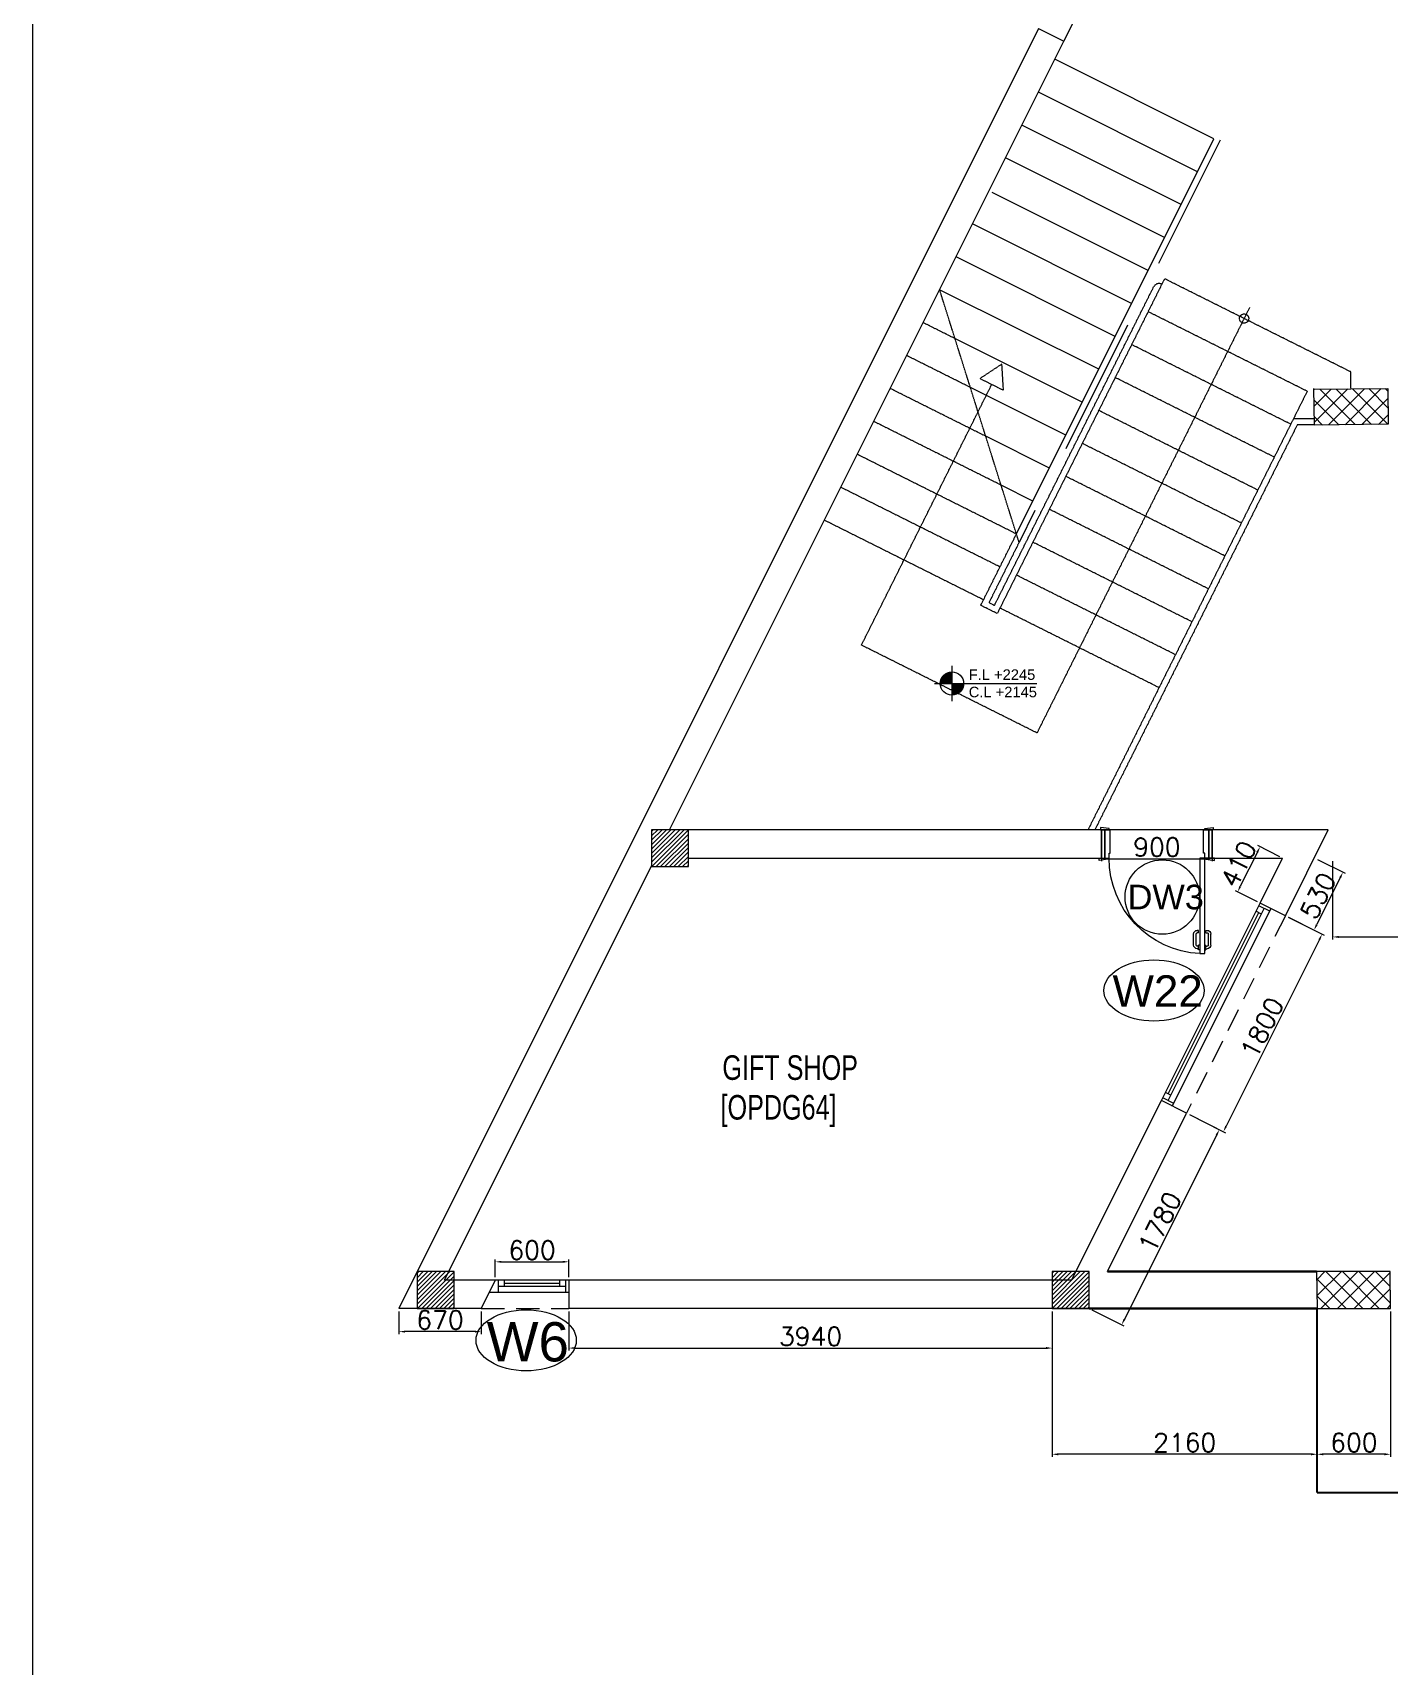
# Model space of a CAD drawing. Header units: millimetres. Extents: x -2143172 to 5255, y -610845 to 279739.
# Drawn here: x -1194180 to -1183121, y -597534 to -584223 of the extents above; entities that cross this region are included whole.
import ezdxf

# ---------------------------------------------------------------- set-up
doc = ezdxf.new("R2010")
doc.units = ezdxf.units.MM
doc.header["$LTSCALE"] = 30
for name, pattern in [('DASHED', [0.75, 0.5, -0.25]), ('HIDDEN', [9.525, 6.35, -3.175]), ('HIDDEN2', [0.1875, 0.125, -0.0625])]:
    doc.linetypes.add(name, pattern=pattern)
doc.layers.get('0').update_dxf_attribs({"lineweight": 5})
doc.layers.get('Defpoints').update_dxf_attribs({"lineweight": 5})
for name, color, linetype, lineweight in [('72_EGR_BASE_TEXT', 7, 'Continuous', 5), ('Al door tag', 4, 'Continuous', 5), ('Al Window tag', 5, 'Continuous', 5), ('Aluminum', 7, 'Continuous', 5), ('C-HYDR-CTCH', 6, 'Continuous', 5), ('Dims', 6, 'Continuous', 5), ('dims.', 152, 'Continuous', 5), ('DTAG', 20, 'Continuous', 9), ('Frame', 7, 'Continuous', 5), ('Hatch', 252, 'Continuous', 5), ('Proj', 7, 'HIDDEN2', 5), ('Structure', 20, 'Continuous', 5), ('Walls', 32, 'Continuous', 5)]:
    doc.layers.add(name, color=color, linetype=linetype, lineweight=lineweight)
doc.layers.add('Wooden Joinery', color=7, linetype='Continuous', lineweight=5, true_color=0x521300)
doc.layers.add('X-WHITE glass', color=255, linetype='Continuous')
doc.styles.add('SIMPLEX', font='SIMPLEX.shx', dxfattribs={"height": 150})
doc.styles.get("Standard").update_dxf_attribs({"font": ''})
doc.styles.add('TTLB-A0-JeddahDP$0$swis721', font='swiss.ttf')
doc.styles.add('X3G_ENTITY_258862', font='swisscl.ttf', dxfattribs={"height": 200})
doc.styles.add('X3G_ENTITY_25889A', font='swisscl.ttf', dxfattribs={"height": 200})
doc.styles.get('Standard').set_extended_font_data('@Arial Unicode MS')
doc.dimstyles.new('Buk', dxfattribs={"dimtxt": 150, "dimasz": 50, "dimexe": 20, "dimexo": 25, "dimgap": 20, "dimtad": 1, "dimdec": 0, "dimrnd": 5, "dimdsep": 46, "dimtxsty": 'SIMPLEX', "dimcen": 0, "dimdle": 20, "dimclrd": 256, "dimclre": 256, "dimclrt": 256, "dimadec": 0, "dimazin": 0, "dimtfac": 0.0075, "dimtdec": 0, "dimtmove": 1, "dimatfit": 2, "dimldrblk": 'ARCHTICK', "dimfxl": 1, "dimtolj": 1, "dimtzin": 0, "dimlwd": -1, "dimlwe": -1, "dimarcsym": 0})

# ---------------------------------------------------------------- blocks, each defined once
blk = doc.blocks.new('*D528')
at = {"layer": 'Defpoints', "color": 0, "transparency": 16777216}
for p in [(-1183584, -590948), (-1176534, -590948), (-1176534, -591591)]:
    blk.add_point(p, dxfattribs=at)
at = {"layer": 'dims.', "linetype": 'Continuous', "transparency": 16777216}
for p, q in [((-1183584, -590973), (-1183584, -591611)), ((-1176534, -590973), (-1176534, -591611))]:
    blk.add_line(p, q, dxfattribs=at)
at = {"layer": 'dims.', "transparency": 16777216}
blk.add_line((-1183534, -591591), (-1176584, -591591), dxfattribs=at)
for points in [[(-1183534, -591583), (-1183534, -591599), (-1183584, -591591)], [(-1176584, -591583), (-1176584, -591599), (-1176534, -591591)]]:
    blk.add_solid(points, dxfattribs=at)
at = {"layer": 'dims.', "transparency": 16777216, "insert": (-1180059, -591496), "char_height": 150, "attachment_point": 5, "style": 'SIMPLEX'}
blk.add_mtext('\\A1;7050', dxfattribs=at)
blk = doc.blocks.new('_ArchTick')
at = {"color": 0, "linetype": 'ByBlock', "const_width": 0.15}
blk.add_lwpolyline([(-0.5, -0.5), (0.5, 0.5)], dxfattribs=at)
blk = doc.blocks.new('*D529')
at = {"layer": 'Defpoints', "color": 0, "transparency": 16777216}
for p in [(-1183969, -591418), (-1184774, -593028), (-1184474, -593178)]:
    blk.add_point(p, dxfattribs=at)
at = {"layer": 'dims.', "linetype": 'Continuous', "transparency": 16777216}
for p, q in [((-1183946, -591429), (-1183651, -591576)), ((-1184751, -593039), (-1184456, -593186))]:
    blk.add_line(p, q, dxfattribs=at)
at = {"layer": 'dims.', "transparency": 16777216}
blk.add_line((-1183691, -591612), (-1184452, -593133), dxfattribs=at)
for points in [[(-1183699, -591609), (-1183684, -591616), (-1183669, -591568)], [(-1184459, -593129), (-1184444, -593137), (-1184474, -593178)]]:
    blk.add_solid(points, dxfattribs=at)
at = {"layer": 'dims.', "transparency": 16777216, "insert": (-1184157, -592330), "char_height": 150, "attachment_point": 5, "rotation": 63.4349, "style": 'SIMPLEX'}
blk.add_mtext('\\A1;1800', dxfattribs=at)
blk = doc.blocks.new('*D530')
at = {"layer": 'Defpoints', "color": 0, "transparency": 16777216}
for p in [(-1183991, -590948), (-1184358, -591223), (-1184175, -591315)]:
    blk.add_point(p, dxfattribs=at)
at = {"layer": 'dims.', "linetype": 'Continuous', "transparency": 16777216}
for p, q in [((-1184014, -590937), (-1184193, -590847)), ((-1184197, -591304), (-1184376, -591214))]:
    blk.add_line(p, q, dxfattribs=at)
at = {"layer": 'dims.', "transparency": 16777216}
blk.add_line((-1184197, -590901), (-1184336, -591178), dxfattribs=at)
for points in [[(-1184205, -590897), (-1184190, -590905), (-1184175, -590856)], [(-1184343, -591175), (-1184328, -591182), (-1184358, -591223)]]:
    blk.add_solid(points, dxfattribs=at)
at = {"layer": 'dims.', "transparency": 16777216, "insert": (-1184351, -590997), "char_height": 150, "attachment_point": 5, "rotation": 63.4349, "style": 'SIMPLEX'}
blk.add_mtext('\\A1;410', dxfattribs=at)
blk = doc.blocks.new('*D531')
at = {"layer": 'Defpoints', "color": 0, "transparency": 16777216}
for p in [(-1183728, -590948, 0), (-1183964, -591420), (-1183735, -591535)]:
    blk.add_point(p, dxfattribs=at)
at = {"layer": 'dims.', "linetype": 'Continuous', "transparency": 16777216}
for p, q in [((-1183706, -590959), (-1183481, -591072)), ((-1183942, -591431), (-1183717, -591544))]:
    blk.add_line(p, q, dxfattribs=at)
at = {"layer": 'dims.', "transparency": 16777216}
blk.add_line((-1183521, -591107), (-1183712, -591490), dxfattribs=at)
for points in [[(-1183529, -591104), (-1183514, -591111), (-1183499, -591063)], [(-1183720, -591486), (-1183705, -591494), (-1183735, -591535)]]:
    blk.add_solid(points, dxfattribs=at)
at = {"layer": 'dims.', "transparency": 16777216, "insert": (-1183702, -591256), "char_height": 150, "attachment_point": 5, "rotation": 63.4349, "style": 'SIMPLEX'}
blk.add_mtext('\\A1;530', dxfattribs=at)
blk = doc.blocks.new('*D532')
at = {"layer": 'Defpoints', "color": 0, "transparency": 16777216}
for p in [(-1184774, -593028), (-1185569, -594618), (-1185303, -594751)]:
    blk.add_point(p, dxfattribs=at)
at = {"layer": 'dims.', "linetype": 'Continuous', "transparency": 16777216}
for p, q in [((-1184751, -593039), (-1184490, -593170)), ((-1185547, -594629), (-1185285, -594760))]:
    blk.add_line(p, q, dxfattribs=at)
at = {"layer": 'dims.', "transparency": 16777216}
blk.add_line((-1184530, -593206), (-1185280, -594707), dxfattribs=at)
for points in [[(-1184537, -593202), (-1184522, -593209), (-1184507, -593161)], [(-1185288, -594703), (-1185273, -594710), (-1185303, -594751)]]:
    blk.add_solid(points, dxfattribs=at)
at = {"layer": 'dims.', "transparency": 16777216, "insert": (-1184990, -593914), "char_height": 150, "attachment_point": 5, "rotation": 63.4349, "style": 'SIMPLEX'}
blk.add_mtext('\\A1;1780', dxfattribs=at)
blk = doc.blocks.new('*D533')
at = {"layer": 'Defpoints', "color": 0, "transparency": 16777216}
for p in [(-1189809, -594618), (-1185869, -594618), (-1185869, -594941)]:
    blk.add_point(p, dxfattribs=at)
at = {"layer": 'dims.', "linetype": 'Continuous', "transparency": 16777216}
for p, q in [((-1189809, -594643), (-1189809, -594961)), ((-1185869, -594643), (-1185869, -594961))]:
    blk.add_line(p, q, dxfattribs=at)
at = {"layer": 'dims.', "transparency": 16777216}
blk.add_line((-1189759, -594941), (-1185919, -594941), dxfattribs=at)
for points in [[(-1189759, -594932), (-1189759, -594949), (-1189809, -594941)], [(-1185919, -594932), (-1185919, -594949), (-1185869, -594941)]]:
    blk.add_solid(points, dxfattribs=at)
at = {"layer": 'dims.', "transparency": 16777216, "insert": (-1187839, -594846), "char_height": 150, "attachment_point": 5, "style": 'SIMPLEX'}
blk.add_mtext('\\A1;3940', dxfattribs=at)
blk = doc.blocks.new('*D534')
at = {"layer": 'Defpoints', "color": 0, "transparency": 16777216}
for p in [(-1191194, -594618), (-1190524, -594618), (-1191194, -594807)]:
    blk.add_point(p, dxfattribs=at)
at = {"layer": 'dims.', "linetype": 'Continuous', "transparency": 16777216}
for p, q in [((-1191194, -594643), (-1191194, -594827)), ((-1190524, -594643), (-1190524, -594827))]:
    blk.add_line(p, q, dxfattribs=at)
at = {"layer": 'dims.', "transparency": 16777216}
blk.add_line((-1190574, -594807), (-1191144, -594807), dxfattribs=at)
for points in [[(-1191144, -594799), (-1191144, -594815), (-1191194, -594807)], [(-1190574, -594799), (-1190574, -594815), (-1190524, -594807)]]:
    blk.add_solid(points, dxfattribs=at)
at = {"layer": 'dims.', "transparency": 16777216, "insert": (-1190859, -594712), "char_height": 150, "attachment_point": 5, "style": 'SIMPLEX'}
blk.add_mtext('\\A1;670', dxfattribs=at)
blk = doc.blocks.new('*D535')
at = {"layer": 'Defpoints', "color": 0, "transparency": 16777216}
for p in [(-1189809, -594238), (-1190409, -594388), (-1189809, -594388)]:
    blk.add_point(p, dxfattribs=at)
at = {"layer": 'dims.', "linetype": 'Continuous', "transparency": 16777216}
for p, q in [((-1190409, -594363), (-1190409, -594218)), ((-1189809, -594363), (-1189809, -594218))]:
    blk.add_line(p, q, dxfattribs=at)
at = {"layer": 'dims.', "transparency": 16777216}
blk.add_line((-1190359, -594238), (-1189859, -594238), dxfattribs=at)
for points in [[(-1190359, -594230), (-1190359, -594246), (-1190409, -594238)], [(-1189859, -594230), (-1189859, -594246), (-1189809, -594238)]]:
    blk.add_solid(points, dxfattribs=at)
at = {"layer": 'dims.', "transparency": 16777216, "insert": (-1190109, -594143), "char_height": 150, "attachment_point": 5, "style": 'SIMPLEX'}
blk.add_mtext('\\A1;600', dxfattribs=at)
blk = doc.blocks.new('*D826')
at = {"layer": 'Defpoints', "color": 0, "transparency": 16777216}
for p in [(-1183709, -594618), (-1183111, -594617), (-1183709, -595806)]:
    blk.add_point(p, dxfattribs=at)
at = {"layer": 'dims.', "linetype": 'Continuous', "transparency": 16777216}
for p, q in [((-1183709, -594643), (-1183709, -595826)), ((-1183111, -594642), (-1183111, -595826))]:
    blk.add_line(p, q, dxfattribs=at)
at = {"layer": 'dims.', "transparency": 16777216}
blk.add_line((-1183161, -595806), (-1183659, -595806), dxfattribs=at)
for points in [[(-1183659, -595798), (-1183659, -595815), (-1183709, -595806)], [(-1183161, -595798), (-1183161, -595815), (-1183111, -595806)]]:
    blk.add_solid(points, dxfattribs=at)
at = {"layer": 'dims.', "transparency": 16777216, "insert": (-1183410, -595711), "char_height": 150, "attachment_point": 5, "style": 'SIMPLEX'}
blk.add_mtext('\\A1;600', dxfattribs=at)
blk = doc.blocks.new('*D827')
at = {"layer": 'Defpoints', "color": 0, "transparency": 16777216}
for p in [(-1185869, -594618), (-1183709, -594618), (-1185869, -595806)]:
    blk.add_point(p, dxfattribs=at)
at = {"layer": 'dims.', "linetype": 'Continuous', "transparency": 16777216}
for p, q in [((-1185869, -594643), (-1185869, -595826)), ((-1183709, -594643), (-1183709, -595826))]:
    blk.add_line(p, q, dxfattribs=at)
at = {"layer": 'dims.', "transparency": 16777216}
blk.add_line((-1183759, -595806), (-1185819, -595806), dxfattribs=at)
for points in [[(-1185819, -595798), (-1185819, -595815), (-1185869, -595806)], [(-1183759, -595798), (-1183759, -595815), (-1183709, -595806)]]:
    blk.add_solid(points, dxfattribs=at)
at = {"layer": 'dims.', "transparency": 16777216, "insert": (-1184789, -595711), "char_height": 150, "attachment_point": 5, "style": 'SIMPLEX'}
blk.add_mtext('\\A1;2160', dxfattribs=at)
blk = doc.blocks.new('A$C72370EFE')
at = {"layer": 'Wooden Joinery'}
for p, q in [((-0.05, -0.07), (-0.05, -0.16)), ((-0.03, -0.07), (-0.03, -0.16)), ((-0.01, -0.04), (-0.02, -0.04)), ((-0.01, -0.06), (-0.02, -0.06)), ((-0.01, -0.03), (-0.01, -0.07)), ((0, -0.03), (-0.01, -0.03)), ((0, -0.07), (-0.01, -0.07)), ((0.04, -0.03), (0.05, -0.03)), ((0.04, -0.07), (0.05, -0.07)), ((0.05, -0.03), (0.05, -0.07)), ((0.05, -0.04), (0.06, -0.04)), ((0.05, -0.06), (0.06, -0.06)), ((0.07, -0.07), (0.07, -0.16)), ((0.09, -0.07), (0.09, -0.16)), ((-0.01, -0.17), (-0.02, -0.17)), ((-0.01, -0.19), (-0.02, -0.19)), ((-0.01, -0.17), (-0.01, -0.19)), ((0.05, -0.17), (0.06, -0.17)), ((0.05, -0.17), (0.05, -0.19)), ((0.05, -0.19), (0.06, -0.19))]:
    blk.add_line(p, q, dxfattribs=at)
for centre, radius, start, end in [((-0.02, -0.07), 0.03, 90, 180), ((-0.02, -0.07), 0.01, 90, 180), ((0.06, -0.07), 0.03, 0, 90), ((0.06, -0.07), 0.01, 0, 90), ((-0.02, -0.16), 0.03, 180, 270), ((-0.02, -0.16), 0.01, 180, 270), ((0.06, -0.16), 0.01, 270, 0), ((0.06, -0.16), 0.03, 270, 0)]:
    blk.add_arc(centre, radius, start, end, dxfattribs=at)
blk = doc.blocks.new('A$C10787C9A')
at = {"layer": 'Wooden Joinery'}
for points in [[(250, 870), (260, 870), (270, 940), (250, 940)], [(20, 860), (10, 860), (0, 930), (20, 930)], [(20, 80), (10, 80), (0, 10), (20, 10)], [(250, 120), (1029, 120), (1029, 80), (250, 80)], [(250, 70), (260, 70), (270, 0), (250, 0)]]:
    blk.add_lwpolyline(points, close=True, dxfattribs=at)
for points in [[(250, 895), (20, 895), (20, 920), (250, 920), (250, 895)], [(250, 895), (250, 860), (210, 860), (210, 850), (20, 850), (20, 895), (250, 895)], [(250, 45), (250, 80), (210, 80), (210, 90), (20, 90), (20, 45), (250, 45)], [(250, 45), (20, 45), (20, 20), (250, 20), (250, 45)]]:
    blk.add_lwpolyline(points, dxfattribs=at)
blk.add_arc((250, 80), 780, 2.9397, 90, dxfattribs=at)
at = {"layer": 'Wooden Joinery', "xscale": 999.999999999885, "yscale": 999.999999999885, "zscale": 999.999999999885, "rotation": 269.9999999999998}
blk.add_blockref('A$C72370EFE', (1029, 120), dxfattribs=at)
blk = doc.blocks.new('A$C47696aed')
at = {"layer": 'Hatch'}
h = blk.add_hatch(dxfattribs=at)
h.set_pattern_fill('ANSI37', color=256, scale=30)
h.paths.add_polyline_path([(50953, 21918), (50349, 21910), (50353, 21621), (50957, 21629)])
h.paths.add_polyline_path([(43792, 21910), (43208, 21905), (43188, 21613), (43772, 21619)])
h.paths.add_polyline_path([(29415, 21903), (28816, 21899), (28810, 21606), (29409, 21610)])
h.paths.add_polyline_path([(36600, 21905), (35999, 21897), (35991, 21612), (36592, 21619)])
h.paths.add_polyline_path([(22196, 21912), (21589, 21890), (21604, 21598), (22210, 21619)])
h.paths.add_polyline_path([(15459, 21902), (14237, 21926), (14231, 21629), (15453, 21606)])
h.paths.add_polyline_path([(15473, 14702), (14258, 14686), (14245, 14393), (15460, 14409)])
h.paths.add_polyline_path([(15447, 7508), (14244, 7492), (14238, 7199), (15441, 7215)])
h.paths.add_polyline_path([(15466, 310), (14269, 298), (14272, 4), (15468, 15)])
h.paths.add_polyline_path([(7831, 312), (7227, 308), (7238, 23), (7841, 26)])
h.paths.add_polyline_path([(7815, 7510), (7218, 7511), (7218, 7210), (7815, 7209)])
h.paths.add_polyline_path([(7825, 14699), (7206, 14701), (7195, 14398), (7814, 14396)])
h.paths.add_polyline_path([(7802, 21879), (7201, 21893), (7197, 21604), (7798, 21589)])
h.paths.add_polyline_path([(603, 21877), (0, 21900), (2, 21611), (605, 21589)])
h.paths.add_polyline_path([(610, 7499), (8, 7492), (12, 7200), (614, 7207)])
h.paths.add_polyline_path([(628, 304), (29, 303), (34, 2), (633, 3)])
h.paths.add_polyline_path([(22215, 317), (21609, 304), (21615, 3), (22220, 16)])
h.paths.add_polyline_path([(22208, 7510), (21614, 7492), (21616, 7196), (22210, 7213)])
h.paths.add_polyline_path([(22199, 14718), (21600, 14710), (21604, 14410), (22203, 14418)])
h.paths.add_polyline_path([(29400, 14702), (28798, 14707), (28802, 14415), (29404, 14410)])
h.paths.add_polyline_path([(29403, 7520), (28800, 7502), (28813, 7202), (29413, 7223)])
h.paths.add_polyline_path([(29420, 304), (28816, 310), (28813, 25), (29417, 18)])
h.paths.add_polyline_path([(36618, 314), (36021, 300), (36030, 0), (36627, 15)])
h.paths.add_polyline_path([(36611, 7503), (36009, 7505), (36011, 7207), (36612, 7205)])
h.paths.add_polyline_path([(36574, 14706), (35993, 14711), (36013, 14421), (36594, 14417)])
h.paths.add_polyline_path([(43778, 14706), (43180, 14719), (43182, 14428), (43780, 14414)])
h.paths.add_polyline_path([(43779, 7507), (43210, 7500), (43212, 7205), (43780, 7213)])
h.paths.add_polyline_path([(43816, 310), (43210, 307), (43212, 3), (43817, 5)])
h.paths.add_polyline_path([(50990, 309), (50402, 326), (50389, 18), (50977, 2)])
h.paths.add_polyline_path([(50974, 7509), (50371, 7510), (50369, 7213), (50972, 7212)])
at = {"layer": 'C-HYDR-CTCH', "color": 4, "flags": 128}
for points in [[(8, 7492), (610, 7499), (614, 7207), (12, 7200), (8, 7497)], [(29, 303), (34, 2), (633, 3), (628, 304), (29, 303)]]:
    blk.add_lwpolyline(points, dxfattribs=at)
blk = doc.blocks.new('A$C38AB4B9F')
at = {"layer": 'Al Window tag'}
blk.add_ellipse((0, 0), major_axis=(409, 0), ratio=0.610025, dxfattribs=at)
at = {"layer": 'Al Window tag', "insert": (-338, 124, 0), "char_height": 256, "attachment_point": 1, "style": 'TTLB-A0-JeddahDP$0$swis721'}
blk.add_mtext_dynamic_manual_height_columns('W22', width=1569.46, gutter_width=9406, heights=[480], dxfattribs=at)
blk = doc.blocks.new('*D839')
at = {"layer": 'Al door tag', "linetype": 'Continuous', "transparency": 16777216}
for p, q in [((-1185466, -590743), (-1185466, -590974)), ((-1184566, -590743), (-1184566, -590974))]:
    blk.add_line(p, q, dxfattribs=at)
at = {"layer": 'Al door tag', "transparency": 16777216}
blk.add_line((-1185416, -590954), (-1184616, -590954), dxfattribs=at)
for points in [[(-1185416, -590946), (-1185416, -590962), (-1185466, -590954)], [(-1184616, -590946), (-1184616, -590962), (-1184566, -590954)]]:
    blk.add_solid(points, dxfattribs=at)
at = {"layer": 'Defpoints', "color": 0, "transparency": 16777216}
for p in [(-1185466, -590718, 0), (-1184566, -590718, 0), (-1184566, -590954)]:
    blk.add_point(p, dxfattribs=at)
at = {"layer": 'Al door tag', "transparency": 16777216, "insert": (-1185016, -590859), "char_height": 150, "attachment_point": 5, "style": 'SIMPLEX'}
blk.add_mtext('\\A1;900', dxfattribs=at)
blk = doc.blocks.new('A$C26646A7C')
at = {"layer": 'DTAG'}
blk.add_circle((0, 0), 303, dxfattribs=at)
at = {"layer": 'DTAG', "insert": (-282, 100), "char_height": 200, "width": 6547.94, "attachment_point": 1, "style": 'TTLB-A0-JeddahDP$0$swis721'}
blk.add_mtext('DW3', dxfattribs=at)

msp = doc.modelspace()

# ---------------------------------------------------------------- hatches: boundary and pattern name
at = {"layer": 'Hatch'}
h = msp.add_hatch(dxfattribs=at)
h.set_pattern_fill('ANSI31', color=256, scale=8)
h.set_pattern_definition([(45, (116493.853, -200191.647), (-17.96051224, 17.96051224), [])])
h.paths.add_polyline_path([(-1189134, -591018.1), (-1188834, -591018.1), (-1188834, -590718.1), (-1189134, -590718.1)])
h = msp.add_hatch(dxfattribs=at)
h.set_pattern_fill('ANSI31', color=256, scale=8)
h.set_pattern_definition([(45, (114583.442, -203791.647), (-17.96051224, 17.96051224), [])])
h.paths.add_polyline_path([(-1191044.4, -594618.1), (-1190744.4, -594618.1), (-1190744.4, -594318.1), (-1191044.4, -594318.1)])
h = msp.add_hatch(dxfattribs=at)
h.set_pattern_fill('ANSI31', color=256, scale=8)
h.set_pattern_definition([(45, (119758.853, -203791.647), (-17.96051224, 17.96051224), [])])
h.paths.add_polyline_path([(-1185869, -594618.1), (-1185569, -594618.1), (-1185569, -594318.1), (-1185869, -594318.1)])

# ---------------------------------------------------------------- linework, layer by layer
at = {"layer": 'Al door tag', "const_width": 0.1, "elevation": 0.1}
for points in [[(-1185308.8, -582846.8), (-1185103, -582949.6), (-1185773.9, -584291.3), (-1185979.6, -584188.4), (-1185308.8, -582846.8)], [(-1185921.1, -584071.4), (-1185979.6, -584188.4), (-1185773.9, -584291.3), (-1185715.4, -584174.2), (-1185921.1, -584071.4)]]:
    msp.add_lwpolyline(points, dxfattribs=at)
at = {"layer": 'Al Window tag'}
msp.add_ellipse((-1190156.9, -594877.7, 0.4), major_axis=(408.6, 0), ratio=0.6100251, dxfattribs=at)
at = {"layer": 'Aluminum', "color": 40}
msp.add_line((-1185773.9, -584291.3, 0.1), (-1185103, -582949.6, 0.1), dxfattribs=at)
at = {"layer": 'Aluminum'}
for p, q in [((-1184979.5, -592924.8, 0.1), (-1184174.5, -591314.8, 0.1)), ((-1184923.6, -592924.8, 0.1), (-1184141, -591359.6, 0.1)), ((-1184923.6, -592868.9, 0.1), (-1184185.7, -591393.1, 0.1)), ((-1184890.1, -592969.5, 0.1), (-1184085.1, -591359.6, 0.1)), ((-1184163.4, -591404.3, 0.1), (-1184208.1, -591381.9, 0.1)), ((-1184096.3, -591381.9, 0.1), (-1184185.7, -591337.2, 0.1)), ((-1184901.3, -592880.1, 0.1), (-1184946, -592857.7, 0.1)), ((-1184878.9, -592947.2, 0.1), (-1184968.3, -592902.4, 0.1)), ((-1189808.6, -594388.1, 0.1), (-1190408.6, -594388.1, 0.1)), ((-1190383.6, -594488.1, 0.1), (-1190383.6, -594388.1, 0.1)), ((-1189833.6, -594438.1, 0.1), (-1190383.6, -594438.1, 0.1)), ((-1190333.6, -594438.1, 0.1), (-1190333.6, -594388.1, 0.1)), ((-1190333.6, -594413.1, 0.1), (-1189883.6, -594413.1, 0.1)), ((-1189883.6, -594438.1, 0.1), (-1189883.6, -594388.1, 0.1)), ((-1189833.6, -594488.1, 0.1), (-1189833.6, -594388.1, 0.1)), ((-1189808.6, -594488.1, 0.1), (-1190458.6, -594488.1, 0.1))]:
    msp.add_line(p, q, dxfattribs=at)
at = {"layer": 'Dims'}
for p, q in [((-1186686.2, -589383.1, 0.1), (-1186686.2, -589668.8, 0.1)), ((-1186829.1, -589525.9, 0.1), (-1185995.8, -589525.9, 0.1))]:
    msp.add_line(p, q, dxfattribs=at)
at = {"layer": 'Dims', "const_width": 95.3, "elevation": 0.1}
for points in [[(-1186733.8, -589525.9, -0.4142136), (-1186686.2, -589478.3, -1)], [(-1186686.2, -589573.6, 0.4142136), (-1186638.6, -589525.9, 1)]]:
    msp.add_lwpolyline(points, format="xyb", dxfattribs=at)
at = {"layer": 'Dims'}
msp.add_circle((-1186686.2, -589525.9, 0.1), 95.2, dxfattribs=at)
at = {"layer": 'Frame'}
msp.add_line((-1194179.6, -561642.4), (-1194179.6, -610845.4), dxfattribs=at)
at = {"layer": 'Proj', "linetype": 'DASHED', "ltscale": 300}
for p, q in [((-1184550.7, -585087.3, 0.1), (-1185847.7, -584438.9, 0.1)), ((-1184684.9, -585355.7, 0.1), (-1185981.8, -584707.2, 0.1)), ((-1184819.1, -585624, 0.1), (-1186116, -584975.5, 0.1)), ((-1186160.7, -588307.3, 0.1), (-1184550.7, -585087.3, 0.1)), ((-1184953.2, -585892.3, 0.1), (-1186250.2, -585243.9, 0.1)), ((-1185087.4, -586160.6, 0.1), (-1186357.5, -585525.6, 0.1)), ((-1185221.6, -586429, 0.1), (-1186518.5, -585780.5, 0.1)), ((-1185355.7, -586697.3, 0.1), (-1186652.7, -586048.8, 0.1)), ((-1185489.9, -586965.6, 0.1), (-1186786.8, -586317.2, 0.1)), ((-1185624.1, -587234, 0.1), (-1186661.6, -586715.2, 0.1)), ((-1185758.2, -587502.3, 0.1), (-1186536.4, -587113.2, 0.1)), ((-1185892.4, -587770.6, 0.1), (-1186411.2, -587511.2, 0.1)), ((-1186026.6, -588038.9, 0.1), (-1186285.9, -587909.3, 0.1)), ((-1184566.2, -590718.1, 0.1), (-1185466.2, -590718.1, 0.1))]:
    msp.add_line(p, q, dxfattribs=at)
at = {"layer": 'Proj'}
for p, q in [((-1184953.2, -586227.7, 0.1), (-1186317.2, -588955.7, 0.1)), ((-1186139.1, -588375.9, 0.1), (-1186786.8, -586317.2, 0.1)), ((-1186339.6, -588888.7, 0.1), (-1185042.7, -586294.8, 0.1)), ((-1186661.6, -586715.2, 0.1), (-1186921, -586585.5, 0.1)), ((-1183790.5, -587144.5, 0.1), (-1185087.4, -586496.1, 0.1)), ((-1186536.4, -587113.2, 0.1), (-1187055.1, -586853.8, 0.1)), ((-1183924.6, -587412.8, 0.1), (-1185221.6, -586764.4, 0.1)), ((-1186411.2, -587511.2, 0.1), (-1187189.3, -587122.2, 0.1)), ((-1183790.5, -587144.5, 0.1), (-1185577.3, -590718.1, 0.1)), ((-1184058.8, -587681.2, 0.1), (-1185355.7, -587032.7, 0.1)), ((-1186285.9, -587909.3, 0.1), (-1187323.5, -587390.5, 0.1)), ((-1184193, -587949.5, 0.1), (-1185489.9, -587301, 0.1)), ((-1186160.7, -588307.3, 0.1), (-1187457.6, -587658.8, 0.1)), ((-1184327.1, -588217.8, 0.1), (-1185624.1, -587569.4, 0.1)), ((-1186294.9, -588575.6, 0.1), (-1187591.8, -587927.1, 0.1)), ((-1184461.3, -588486.2, 0.1), (-1185758.2, -587837.7, 0.1)), ((-1186429, -588843.9, 0.1), (-1187726, -588195.5, 0.1)), ((-1184595.5, -588754.5, 0.1), (-1185892.4, -588106, 0.1)), ((-1186451.4, -588888.7, 0.1), (-1186160.7, -588307.3, 0.1)), ((-1186139.1, -588375.9, 0.1), (-1186384.3, -588866.3, 0.1)), ((-1184729.6, -589022.8, 0.1), (-1186026.6, -588374.4, 0.1)), ((-1184863.8, -589291.1, 0.1), (-1186160.7, -588642.7, 0.1)), ((-1186317.2, -588955.7, 0.1), (-1186451.4, -588888.7, 0.1)), ((-1186384.3, -588866.3, 0.1), (-1186339.6, -588888.7, 0.1)), ((-1184998, -589559.5, 0.1), (-1186294.9, -588911, 0.1))]:
    msp.add_line(p, q, dxfattribs=at)
at = {"layer": 'Proj', "linetype": 'HIDDEN'}
for p, q in [((-1183968.8, -591417.7, 0.1), (-1184773.8, -593027.7, 0.1)), ((-1190523.6, -594618.1, 0.1), (-1189808.6, -594618.1, 0.1))]:
    msp.add_line(p, q, dxfattribs=at)
at = {"layer": 'Proj', "ltscale": 300, "elevation": 0.1}
msp.add_lwpolyline([(-1184500.2, -585098.1), (-1186139.1, -588375.9)], dxfattribs=at)
at = {"layer": 'Proj', "elevation": 0.1}
for points in [[(-1183434, -587118.1), (-1183434, -586987.3), (-1184953.2, -586227.7)], [(-1184260.1, -586462.5), (-1185993, -589928.4), (-1187424.1, -589212.9), (-1186362, -587088.6)], [(-1183734, -587418.1), (-1183871.4, -587418.1), (-1185521.4, -590718.1)], [(-1183734, -587368.1), (-1183902.3, -587368.1)]]:
    msp.add_lwpolyline(points, dxfattribs=at)
msp.add_lwpolyline([(-1186279.1, -586922.9), (-1186457.6, -587040.8), (-1186266.3, -587136.4)], close=True, dxfattribs=at)
at = {"layer": 'Proj'}
msp.add_circle((-1184304.8, -586552, 0.1), 37.5, dxfattribs=at)
msp.add_arc((-1184998, -586317.2, 0.1), 50, 63.43495, 153.43495, dxfattribs=at)
at = {"layer": 'Structure', "elevation": 0.1}
for points in [[(-1189134, -591018.1), (-1188834, -591018.1), (-1188834, -590718.1), (-1189134, -590718.1)], [(-1191044.4, -594618.1), (-1190744.4, -594618.1), (-1190744.4, -594318.1), (-1191044.4, -594318.1)], [(-1185869, -594618.1), (-1185569, -594618.1), (-1185569, -594318.1), (-1185869, -594318.1)]]:
    msp.add_lwpolyline(points, close=True, dxfattribs=at)
at = {"layer": 'Walls'}
for p, q in [((-1185979.6, -584188.4, 0.1), (-1191194.4, -594618.1, 0.1)), ((-1185979.6, -584188.4, 0.1), (-1185773.9, -584291.3, 0.1)), ((-1188987.3, -590718.1, 0.1), (-1185773.9, -584291.3, 0.1)), ((-1185466.2, -590718.1, 0.1), (-1188834, -590718.1, 0.1)), ((-1185466.2, -590948.1, 0.1), (-1185466.2, -590718.1, 0.1)), ((-1183619, -590718, 0.1), (-1184566.2, -590718.1, 0.1)), ((-1184566.2, -590948.1, 0.1), (-1184566.2, -590718.1, 0.1)), ((-1183968.8, -591417.7, 0.1), (-1183619, -590718, 0.1)), ((-1190822.3, -594388.1, 0.1), (-1189134, -591011.6, 0.1)), ((-1188834, -590948.1, 0.1), (-1185466.2, -590948.1, 0.1)), ((-1184566.2, -590948.1, 0.1), (-1183991.2, -590948.1, 0.1)), ((-1184174.5, -591314.8, 0.1), (-1183991.2, -590948.1, 0.1)), ((-1183968.8, -591417.7, 0.1), (-1184174.5, -591314.8, 0.1)), ((-1185711.2, -594388.1, 0.1), (-1184979.5, -592924.8, 0.1)), ((-1184773.8, -593027.7, 0.1), (-1184979.5, -592924.8, 0.1)), ((-1185419, -594318.1, 0.1), (-1184773.8, -593027.7, 0.1)), ((-1190408.6, -594388.1, 0.1), (-1190822.3, -594388.1, 0.1)), ((-1190408.6, -594388.1, 0.1), (-1190523.6, -594618.1, 0.1)), ((-1185711.2, -594388.1, 0.1), (-1189808.6, -594388.1, 0.1)), ((-1189808.6, -594388.1, 0.1), (-1189808.6, -594618.1, 0.1)), ((-1190523.6, -594618.1, 0.1), (-1191194.4, -594618.1, 0.1)), ((-1185569, -594618.1, 0.1), (-1189808.6, -594618.1, 0.1))]:
    msp.add_line(p, q, dxfattribs=at)
at = {"layer": 'X-WHITE glass', "color": 253, "lineweight": 30, "ltscale": 6, "true_color": 0x9898cc}
for p, q in [((-1183713.9, -594317.4, 0.1), (-1185419, -594318.1, 0.1)), ((-1183709, -594618.1, 0.1), (-1185569, -594618.1, 0.1))]:
    msp.add_line(p, q, dxfattribs=at)
at = {"layer": 'X-WHITE glass', "ltscale": 6}
for q in [(-1183709, -594618.1, 0.1), (-1176534, -596118.1, 0.1)]:
    msp.add_line((-1183709, -596118.1, 0.1), q, dxfattribs=at)

# ---------------------------------------------------------------- block references
at = {"layer": 'Al door tag'}
msp.add_blockref('A$C26646A7C', (-1184971.9, -591265.6), dxfattribs=at)
at = {"layer": 'Al Window tag'}
msp.add_blockref('A$C38AB4B9F', (-1185039.5, -592027.5), dxfattribs=at)
at = {"layer": 'Structure', "color": 3}
msp.add_blockref('A$C47696aed', (-1183743.4, -594620.4, 0.1), dxfattribs=at)
at = {"layer": 'Wooden Joinery', "xscale": -1, "rotation": 90}
msp.add_blockref('A$C10787C9A', (-1184546.2, -590698.1, 0.1), dxfattribs=at)

# ---------------------------------------------------------------- texts
at = {"layer": '72_EGR_BASE_TEXT', "char_height": 200, "attachment_point": 2}
for s, insert, style in [('GIFT SHOP', (-1188005.3, -592555.5, 0.1), 'X3G_ENTITY_258862'), ('[OPDG64]', (-1188099.7, -592879, 0.1), 'X3G_ENTITY_25889A')]:
    msp.add_mtext(s, dxfattribs=dict(at, insert=insert, style=style))
at = {"layer": 'Al Window tag', "insert": (-1190478.4, -594729.8, 0.4), "char_height": 320, "attachment_point": 1, "style": 'TTLB-A0-JeddahDP$0$swis721'}
msp.add_mtext_dynamic_manual_height_columns('W6', width=1569.457, gutter_width=9406.5, heights=[480.3], dxfattribs=at)
at = {"layer": 'Dims'}
for s, p in [('F.L +2245', (-1186549.5, -589496.4, 0.1)), ('C.L +2145', (-1186549.5, -589638, 0.1))]:
    msp.add_text(s, height=85.73, dxfattribs=at).set_placement(p)

# ---------------------------------------------------------------- dimensions: what is measured, and where the dimension line sits
at = {"layer": 'Al door tag'}
dim = msp.add_linear_dim(base=(-1184566.2, -590953.9), p1=(-1185466.2, -590718.1, 0.1), p2=(-1184566.2, -590718.1, 0.1), dimstyle='Buk', dxfattribs=at)
dim.commit()
dim.dimension.update_dxf_attribs({"geometry": '*D839', "text_midpoint": (-1185016.2, -590858.9)})
at = {"layer": 'dims.'}
for p1, p2, distance, picture, middle in [((-1183991.2, -590948.1, 0.1), (-1184174.5, -591314.8, 0.1), -205.2, '*D530', (-1184351.4, -590997.2, 0.1)), ((-1183728.1, -590948.1, 0.1), (-1183964.1, -591420.1, 0.1), 256.3, '*D531', (-1183701.8, -591256.2, 0.1)), ((-1183968.8, -591417.7, 0.1), (-1184773.8, -593027.7, 0.1), 335.1, '*D529', (-1184156.6, -592330, 0.1)), ((-1184773.8, -593027.7, 0.1), (-1185569, -594618.1, 0.1), 297.8, '*D532', (-1184990, -593913.6, 0.1))]:
    dim = msp.add_aligned_dim(p1=p1, p2=p2, distance=distance, dimstyle='Buk', dxfattribs=at)
    dim.commit()
    dim.dimension.update_dxf_attribs({"geometry": picture, "text_midpoint": middle})
for base, p1, p2, picture, middle in [((-1176534, -591590.9, 0.1), (-1183584, -590948.1, 0.1), (-1176534, -590948.1, 0.1), '*D528', (-1180059, -591495.9, 0.1)), ((-1189808.6, -594237.9, 0.1), (-1190408.6, -594388.1, 0.1), (-1189808.6, -594388.1, 0.1), '*D535', (-1190108.6, -594142.9, 0.1)), ((-1191194.4, -594807.1, 0.1), (-1190523.6, -594618.1, 0.1), (-1191194.4, -594618.1, 0.1), '*D534', (-1190859, -594712.1, 0.1)), ((-1185869, -594940.7, 0.1), (-1189808.6, -594618.1, 0.1), (-1185869, -594618.1, 0.1), '*D533', (-1187838.8, -594845.7, 0.1)), ((-1185869, -595806.4, 0.1), (-1183709, -594618.1, 0.1), (-1185869, -594618.1, 0.1), '*D827', (-1184789, -595711.4, 0.1)), ((-1183709, -595806.4, 0.1), (-1183110.6, -594617.1, 0.1), (-1183709, -594618.1, 0.1), '*D826', (-1183409.8, -595711.4, 0.1))]:
    dim = msp.add_linear_dim(base=base, p1=p1, p2=p2, dimstyle='Buk', dxfattribs=at)
    dim.commit()
    dim.dimension.update_dxf_attribs({"geometry": picture, "text_midpoint": middle})

doc.saveas('drawing.dxf')
